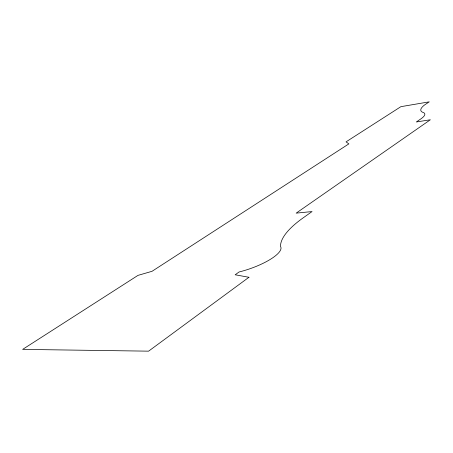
<?xml version="1.0" encoding="UTF-8"?>
<svg xmlns="http://www.w3.org/2000/svg" width="453" height="453" viewBox="0 0 453 453"><rect width="100%" height="100%" fill="white"/><g stroke="black" fill="none" stroke-linecap="round" stroke-linejoin="round"><path stroke-width="0.68" d="M248.94 277.281L148.595 351.16L22.65 349.388L137.978 275.379L152.044 271.296L348.867 143.873L346.047 141.857L400.882 106.67L429.263 101.84L424.637 104.909A51.75 10.017 -15.6 0 0 422.558 112.231A36.07 7.214 -16.6 0 1 419.676 119.683L416.324 121.976L430.35 119.773L296.166 213.137L312.055 211.562L301.992 218.697A132.882 37.995 -16.2 0 0 280.498 246.426A36.393 10.323 -19.1 0 1 239.071 271.981L235.175 274.784L248.94 277.281"/></g></svg>
